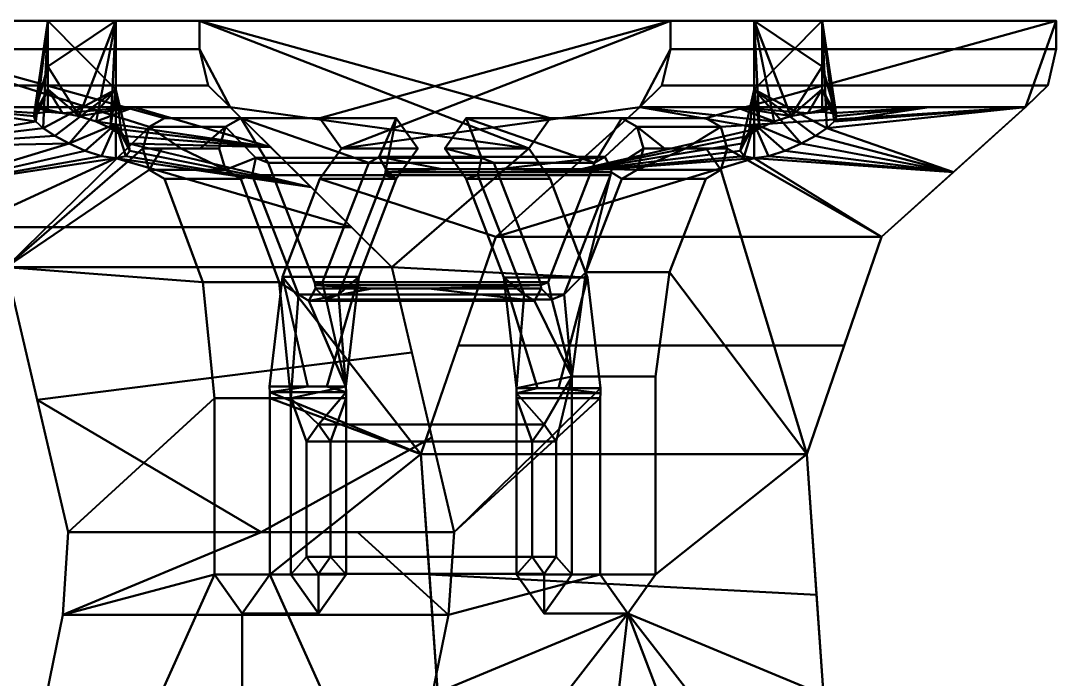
# Model space of a CAD drawing. Header units: millimetres. Extents: x -3275 to 3275, y -1040 to 450.
# Drawn here: x -1546.5 to -1478.2, y -497.3 to -454 of the extents above; entities that cross this region are included whole.
import ezdxf

# ---------------------------------------------------------------- set-up
doc = ezdxf.new("R2010")
doc.units = ezdxf.units.MM
doc.layers.add('I-FURN-PNLS', color=7, linetype='Continuous', lineweight=40)

msp = doc.modelspace()

# ---------------------------------------------------------------- meshes
at = {"layer": 'I-FURN-PNLS', "color": 250, "true_color": 0x191919}
mesh = msp.add_polyface(dxfattribs=at)
corners = [(-1534.671, -453.97, 871.962), (-1560.084, -453.97, 897.375), (-1503.657, -453.97, 953.802), (-1478.243, -453.97, 928.389), (-1498.145, -453.97, 933.901), (-1493.655, -453.97, 933.901), (-1493.655, -453.97, 938.391), (-1498.145, -453.97, 938.391), (-1544.673, -453.97, 887.373), (-1540.182, -453.97, 887.373), (-1540.182, -453.97, 891.863), (-1544.673, -453.97, 891.863)]
mesh.append_faces([[corners[k] for k in face] for face in [(9, 0, 8), (1, 8, 0)]], dxfattribs={"vtx0": -1, "vtx1": -1, "color": 250})
mesh.append_faces([[corners[k] for k in face] for face in [(3, 5, 6), (2, 6, 7), (6, 2, 3), (2, 7, 4, 1)]], dxfattribs={"vtx0": -1, "vtx2": -1, "color": 250})
mesh.append_faces([[corners[k] for k in face] for face in [(0, 9, 10, 4)]], dxfattribs={"vtx0": -1, "vtx2": -1, "vtx3": -1, "color": 250})
mesh.append_faces([[corners[k] for k in face] for face in [(11, 8, 1)]], dxfattribs={"vtx1": -1, "vtx2": -1, "color": 250})
mesh.append_faces([[corners[k] for k in face] for face in [(10, 11, 1, 4)]], dxfattribs={"vtx1": -1, "vtx2": -1, "vtx3": -1, "color": 250})
mesh.append_faces([[corners[k] for k in face] for face in [(4, 5, 3, 0)]], dxfattribs={"vtx1": -1, "vtx3": -1, "color": 250})
mesh = msp.add_polyface(dxfattribs=at)
corners = [(-1560.084, -453.97, 897.375), (-1534.671, -453.97, 871.962), (-1534.671, -455.837, 871.962), (-1560.084, -455.837, 897.375)]
mesh.append_faces([[corners[k] for k in face] for face in [(0, 1, 2, 3)]], dxfattribs={"color": 250})
mesh = msp.add_polyface(dxfattribs=at)
corners = [(-1503.657, -453.97, 953.802), (-1560.084, -453.97, 897.375), (-1560.084, -455.837, 897.375), (-1559.524, -458.227, 897.935), (-1558.066, -459.67, 899.393), (-1547.415, -470.212, 910.043), (-1543.326, -487.663, 914.133), (-1543.687, -493.106, 913.772), (-1544.76, -498.359, 912.699), (-1548.626, -506.629, 908.833), (-1549.983, -516.355, 907.476), (-1546.524, -531.412, 910.935), (-1537.467, -540.717, 919.991), (-1526.273, -540.717, 931.186), (-1517.217, -531.412, 940.242), (-1513.758, -516.355, 943.701), (-1515.114, -506.629, 942.345), (-1518.981, -498.359, 938.478), (-1520.093, -482.522, 937.366), (-1515.171, -468.21, 942.288), (-1505.675, -459.67, 951.784), (-1504.217, -458.227, 953.242), (-1503.657, -455.837, 953.802), (-1538.411, -462.38, 919.048), (-1537.997, -460.966, 919.462), (-1536.997, -460.38, 920.462), (-1526.744, -460.38, 930.715), (-1525.33, -462.38, 932.129), (-1526.744, -464.38, 930.715), (-1529.207, -470.829, 928.252), (-1530.059, -478.06, 927.4), (-1530.056, -478.44, 927.402), (-1530.05, -478.82, 927.409), (-1530.05, -490.445, 927.409), (-1531.87, -493.02, 925.589), (-1533.691, -490.445, 923.768), (-1533.691, -478.82, 923.768), (-1534.463, -471.197, 922.996), (-1536.997, -464.38, 920.462), (-1537.997, -463.795, 919.462), (-1520.231, -516.355, 937.228), (-1523.64, -527.994, 933.819), (-1531.87, -532.815, 925.589), (-1540.1, -527.994, 917.359), (-1543.509, -516.355, 913.95), (-1540.1, -504.716, 917.359), (-1531.87, -499.895, 925.589), (-1523.64, -504.716, 933.819)]
mesh.append_faces([[corners[k] for k in face] for face in [(22, 20, 21)]], dxfattribs={"vtx0": -1, "color": 250})
mesh.append_faces([[corners[k] for k in face] for face in [(10, 44, 9), (23, 5, 39), (24, 5, 23), (39, 5, 37, 38), (33, 18, 32), (32, 18, 31), (27, 0, 26)]], dxfattribs={"vtx0": -1, "vtx1": -1, "color": 250})
mesh.append_faces([[corners[k] for k in face] for face in [(0, 27, 20, 22)]], dxfattribs={"vtx0": -1, "vtx1": -1, "vtx2": -1, "color": 250})
mesh.append_faces([[corners[k] for k in face] for face in [(33, 47, 17, 18)]], dxfattribs={"vtx0": -1, "vtx1": -1, "vtx3": -1, "color": 250})
mesh.append_faces([[corners[k] for k in face] for face in [(44, 10, 11, 43), (45, 8, 9, 44), (43, 11, 12, 42), (35, 45, 46, 34), (1, 25, 26, 0), (13, 41, 42, 12), (41, 13, 14), (40, 15, 16), (19, 28, 29, 18)]], dxfattribs={"vtx0": -1, "vtx2": -1, "color": 250})
mesh.append_faces([[corners[k] for k in face] for face in [(18, 29, 30, 31)]], dxfattribs={"vtx0": -1, "vtx3": -1, "color": 250})
mesh.append_faces([[corners[k] for k in face] for face in [(24, 25, 1)]], dxfattribs={"vtx1": -1, "vtx2": -1, "color": 250})
mesh.append_faces([[corners[k] for k in face] for face in [(7, 8, 45, 35), (4, 5, 24, 1)]], dxfattribs={"vtx1": -1, "vtx2": -1, "vtx3": -1, "color": 250})
mesh.append_faces([[corners[k] for k in face] for face in [(6, 7, 35, 36), (36, 37, 5, 6), (33, 34, 46, 47), (14, 15, 40, 41), (16, 17, 47, 40), (19, 20, 27, 28)]], dxfattribs={"vtx1": -1, "vtx3": -1, "color": 250})
mesh.append_faces([[corners[k] for k in face] for face in [(2, 3, 4, 1)]], dxfattribs={"vtx2": -1, "color": 250})
mesh = msp.add_polyface(dxfattribs=at)
corners = [(-1544.673, -453.97, 887.373), (-1544.673, -453.97, 891.863), (-1540.182, -453.97, 891.863), (-1540.182, -456.232, 891.863), (-1540.182, -458.494, 891.863), (-1540.182, -460.755, 891.863), (-1540.182, -463.017, 891.863), (-1541.134, -462.884, 892.518), (-1542.212, -462.535, 892.786), (-1543.271, -462.064, 892.679), (-1544.22, -461.548, 892.239), (-1544.978, -461.046, 891.509), (-1545.464, -460.606, 890.547), (-1545.598, -460.265, 889.441), (-1545.329, -460.051, 888.33), (-1544.673, -459.979, 887.373), (-1544.673, -458.477, 887.373), (-1544.673, -456.975, 887.373), (-1544.673, -455.472, 887.373)]
mesh.append_faces([[corners[k] for k in face] for face in [(5, 9, 4)]], dxfattribs={"vtx0": -1, "vtx1": -1, "color": 250})
mesh.append_faces([[corners[k] for k in face] for face in [(1, 13, 17), (11, 1, 4)]], dxfattribs={"vtx0": -1, "vtx1": -1, "vtx2": -1, "color": 250})
mesh.append_faces([[corners[k] for k in face] for face in [(5, 7, 8), (5, 8, 9), (4, 9, 10), (13, 16, 17)]], dxfattribs={"vtx0": -1, "vtx2": -1, "color": 250})
mesh.append_faces([[corners[k] for k in face] for face in [(10, 11, 4), (11, 12, 1), (13, 14, 16), (12, 13, 1)]], dxfattribs={"vtx1": -1, "vtx2": -1, "color": 250})
mesh.append_faces([[corners[k] for k in face] for face in [(5, 6, 7), (14, 15, 16), (18, 0, 1, 17)]], dxfattribs={"vtx2": -1, "color": 250})
mesh.append_faces([[corners[k] for k in face] for face in [(1, 2, 3, 4)]], dxfattribs={"vtx3": -1, "color": 250})
mesh = msp.add_polyface(dxfattribs=at)
corners = [(-1540.182, -463.017, 891.863), (-1540.182, -460.755, 891.863), (-1540.182, -458.494, 891.863), (-1540.182, -456.232, 891.863), (-1540.182, -453.97, 891.863), (-1540.182, -453.97, 887.373), (-1544.673, -453.97, 887.373), (-1544.673, -455.472, 887.373), (-1544.673, -456.975, 887.373), (-1544.673, -458.477, 887.373), (-1544.673, -459.979, 887.373), (-1543.715, -460.051, 886.716), (-1542.603, -460.265, 886.448), (-1541.498, -460.606, 886.582), (-1540.535, -461.047, 887.068), (-1539.807, -461.548, 887.826), (-1539.367, -462.064, 888.774), (-1539.26, -462.536, 889.835), (-1539.528, -462.884, 890.912)]
mesh.append_faces([[corners[k] for k in face] for face in [(13, 5, 12), (2, 16, 1)]], dxfattribs={"vtx0": -1, "vtx1": -1, "color": 250})
mesh.append_faces([[corners[k] for k in face] for face in [(8, 12, 5), (2, 5, 14)]], dxfattribs={"vtx0": -1, "vtx1": -1, "vtx2": -1, "color": 250})
mesh.append_faces([[corners[k] for k in face] for face in [(5, 13, 14), (2, 15, 16), (1, 17, 18), (2, 14, 15)]], dxfattribs={"vtx0": -1, "vtx2": -1, "color": 250})
mesh.append_faces([[corners[k] for k in face] for face in [(10, 11, 9), (7, 8, 5, 6)]], dxfattribs={"vtx1": -1, "color": 250})
mesh.append_faces([[corners[k] for k in face] for face in [(11, 12, 9), (8, 9, 12), (16, 17, 1)]], dxfattribs={"vtx1": -1, "vtx2": -1, "color": 250})
mesh.append_faces([[corners[k] for k in face] for face in [(18, 0, 1), (3, 4, 5, 2)]], dxfattribs={"vtx2": -1, "color": 250})
mesh = msp.add_polyface(dxfattribs=at)
corners = [(-1493.568, -498.359, 913.065), (-1489.701, -506.629, 916.931), (-1488.344, -516.355, 918.288), (-1491.804, -531.412, 914.828), (-1500.86, -540.717, 905.772), (-1512.054, -540.717, 894.578), (-1521.11, -531.412, 885.522), (-1524.57, -516.355, 882.063), (-1523.213, -506.629, 883.419), (-1519.346, -498.359, 887.286), (-1518.274, -493.106, 888.358), (-1517.912, -487.663, 888.72), (-1522.002, -470.212, 884.63), (-1532.653, -459.67, 873.98), (-1534.111, -458.227, 872.521), (-1534.671, -455.837, 871.962), (-1534.671, -453.97, 871.962), (-1478.243, -453.97, 928.389), (-1478.243, -455.837, 928.389), (-1478.803, -458.227, 927.829), (-1480.261, -459.67, 926.371), (-1489.757, -468.21, 916.875), (-1494.68, -482.522, 911.953), (-1499.916, -462.38, 906.716), (-1500.33, -460.966, 906.302), (-1501.33, -460.38, 905.302), (-1511.583, -460.38, 895.049), (-1512.998, -462.38, 893.634), (-1511.583, -464.38, 895.049), (-1509.122, -470.887, 897.51), (-1508.271, -478.168, 898.361), (-1508.273, -478.494, 898.359), (-1508.278, -478.82, 898.354), (-1508.278, -490.445, 898.354), (-1506.457, -493.02, 900.175), (-1504.636, -490.445, 901.996), (-1504.639, -477.407, 901.994), (-1503.717, -470.521, 902.915), (-1501.33, -464.38, 905.302), (-1500.33, -463.795, 906.302)]
mesh.append_faces([[corners[k] for k in face] for face in [(20, 17, 18, 19)]], dxfattribs={"vtx0": -1, "color": 250})
mesh.append_faces([[corners[k] for k in face] for face in [(39, 22, 37, 38)]], dxfattribs={"vtx0": -1, "vtx1": -1, "color": 250})
mesh.append_faces([[corners[k] for k in face] for face in [(16, 27, 13, 15)]], dxfattribs={"vtx0": -1, "vtx1": -1, "vtx2": -1, "color": 250})
mesh.append_faces([[corners[k] for k in face] for face in [(33, 10, 11, 32), (27, 12, 13), (16, 26, 27), (12, 29, 30, 11), (0, 34, 35, 22), (21, 23, 24, 20)]], dxfattribs={"vtx0": -1, "vtx2": -1, "color": 250})
mesh.append_faces([[corners[k] for k in face] for face in [(34, 7, 8, 9)]], dxfattribs={"vtx0": -1, "vtx3": -1, "color": 250})
mesh.append_faces([[corners[k] for k in face] for face in [(6, 7, 34, 5), (31, 32, 11, 30), (28, 29, 12, 27), (4, 5, 34, 3), (36, 37, 22, 35), (1, 2, 34, 0), (2, 3, 34)]], dxfattribs={"vtx1": -1, "vtx2": -1, "color": 250})
mesh.append_faces([[corners[k] for k in face] for face in [(24, 25, 17, 20)]], dxfattribs={"vtx1": -1, "vtx2": -1, "vtx3": -1, "color": 250})
mesh.append_faces([[corners[k] for k in face] for face in [(9, 10, 33, 34), (25, 26, 16, 17), (39, 23, 21, 22)]], dxfattribs={"vtx1": -1, "vtx3": -1, "color": 250})
mesh.append_faces([[corners[k] for k in face] for face in [(13, 14, 15)]], dxfattribs={"vtx2": -1, "color": 250})
mesh = msp.add_polyface(dxfattribs=at)
corners = [(-1478.243, -453.97, 928.389), (-1503.657, -453.97, 953.802), (-1503.657, -455.837, 953.802), (-1478.243, -455.837, 928.389)]
mesh.append_faces([[corners[k] for k in face] for face in [(2, 3, 0, 1)]], dxfattribs={"color": 250})
mesh = msp.add_polyface(dxfattribs=at)
corners = [(-1498.145, -453.97, 933.901), (-1498.145, -453.97, 938.391), (-1493.655, -453.97, 938.391), (-1493.655, -455.472, 938.391), (-1493.655, -456.975, 938.391), (-1493.655, -458.477, 938.391), (-1493.655, -459.979, 938.391), (-1494.612, -460.051, 939.048), (-1495.724, -460.265, 939.316), (-1496.829, -460.606, 939.182), (-1497.792, -461.047, 938.695), (-1498.521, -461.548, 937.938), (-1498.961, -462.064, 936.989), (-1499.067, -462.536, 935.929), (-1498.799, -462.884, 934.852), (-1498.145, -463.017, 933.901), (-1498.145, -460.755, 933.901), (-1498.145, -458.494, 933.901), (-1498.145, -456.232, 933.901)]
mesh.append_faces([[corners[k] for k in face] for face in [(9, 1, 8)]], dxfattribs={"vtx0": -1, "vtx1": -1, "color": 250})
mesh.append_faces([[corners[k] for k in face] for face in [(4, 8, 1), (10, 17, 1)]], dxfattribs={"vtx0": -1, "vtx1": -1, "vtx2": -1, "color": 250})
mesh.append_faces([[corners[k] for k in face] for face in [(1, 9, 10), (17, 11, 12), (16, 13, 14), (12, 16, 17), (17, 10, 11)]], dxfattribs={"vtx0": -1, "vtx2": -1, "color": 250})
mesh.append_faces([[corners[k] for k in face] for face in [(7, 8, 5), (4, 5, 8), (12, 13, 16)]], dxfattribs={"vtx1": -1, "vtx2": -1, "color": 250})
mesh.append_faces([[corners[k] for k in face] for face in [(5, 6, 7), (14, 15, 16), (18, 0, 1, 17)]], dxfattribs={"vtx2": -1, "color": 250})
mesh.append_faces([[corners[k] for k in face] for face in [(1, 2, 3, 4)]], dxfattribs={"vtx3": -1, "color": 250})
mesh = msp.add_polyface(dxfattribs=at)
corners = [(-1493.655, -459.979, 938.391), (-1493.655, -458.477, 938.391), (-1493.655, -456.975, 938.391), (-1493.655, -455.472, 938.391), (-1493.655, -453.97, 938.391), (-1493.655, -453.97, 933.901), (-1498.145, -453.97, 933.901), (-1498.145, -456.232, 933.901), (-1498.145, -458.494, 933.901), (-1498.145, -460.755, 933.901), (-1498.145, -463.017, 933.901), (-1497.193, -462.884, 933.246), (-1496.116, -462.536, 932.978), (-1495.056, -462.064, 933.085), (-1494.108, -461.548, 933.525), (-1493.35, -461.046, 934.254), (-1492.864, -460.606, 935.217), (-1492.73, -460.265, 936.323), (-1492.998, -460.051, 937.434)]
mesh.append_faces([[corners[k] for k in face] for face in [(9, 13, 8), (2, 17, 1)]], dxfattribs={"vtx0": -1, "vtx1": -1, "color": 250})
mesh.append_faces([[corners[k] for k in face] for face in [(17, 2, 5), (15, 5, 8)]], dxfattribs={"vtx0": -1, "vtx1": -1, "vtx2": -1, "color": 250})
mesh.append_faces([[corners[k] for k in face] for face in [(9, 11, 12), (9, 12, 13)]], dxfattribs={"vtx0": -1, "vtx2": -1, "color": 250})
mesh.append_faces([[corners[k] for k in face] for face in [(14, 15, 8), (13, 14, 8), (15, 16, 5), (17, 18, 1), (16, 17, 5)]], dxfattribs={"vtx1": -1, "vtx2": -1, "color": 250})
mesh.append_faces([[corners[k] for k in face] for face in [(9, 10, 11), (18, 0, 1), (3, 4, 5, 2)]], dxfattribs={"vtx2": -1, "color": 250})
mesh.append_faces([[corners[k] for k in face] for face in [(5, 6, 7, 8)]], dxfattribs={"vtx3": -1, "color": 250})
mesh = msp.add_polyface(dxfattribs=at)
corners = [(-1560.084, -455.837, 897.375), (-1534.671, -455.837, 871.962), (-1534.111, -458.227, 872.521), (-1532.653, -459.67, 873.98), (-1558.066, -459.67, 899.393), (-1559.524, -458.227, 897.935)]
mesh.append_faces([[corners[k] for k in face] for face in [(0, 1, 2, 5)]], dxfattribs={"vtx2": -1, "color": 250})
mesh.append_faces([[corners[k] for k in face] for face in [(2, 3, 4, 5)]], dxfattribs={"vtx3": -1, "color": 250})
mesh = msp.add_polyface(dxfattribs=at)
corners = [(-1505.675, -459.67, 951.784), (-1480.261, -459.67, 926.371), (-1478.803, -458.227, 927.829), (-1478.243, -455.837, 928.389), (-1503.657, -455.837, 953.802), (-1504.217, -458.227, 953.242)]
mesh.append_faces([[corners[k] for k in face] for face in [(5, 0, 1, 2), (2, 3, 4, 5)]], dxfattribs={"vtx3": -1, "color": 250})
mesh = msp.add_polyface(dxfattribs=at)
corners = [(-1558.066, -459.67, 899.393), (-1532.653, -459.67, 873.98), (-1522.002, -470.212, 884.63), (-1517.912, -487.663, 888.72), (-1524.265, -487.663, 895.073), (-1530.619, -487.663, 901.427), (-1536.972, -487.663, 907.78), (-1543.326, -487.663, 914.133), (-1547.415, -470.212, 910.043), (-1540.182, -463.017, 891.863), (-1539.528, -462.884, 890.912), (-1539.26, -462.536, 889.835), (-1539.367, -462.064, 888.774), (-1539.807, -461.548, 887.826), (-1540.535, -461.047, 887.068), (-1541.498, -460.606, 886.582), (-1542.603, -460.265, 886.448), (-1543.715, -460.051, 886.716), (-1544.673, -459.979, 887.373), (-1545.329, -460.051, 888.33), (-1545.598, -460.265, 889.441), (-1545.464, -460.606, 890.547), (-1544.978, -461.046, 891.509), (-1544.22, -461.548, 892.239), (-1543.271, -462.064, 892.679), (-1542.212, -462.535, 892.786), (-1541.134, -462.884, 892.518), (-1545.359, -459.67, 886.686), (-1527.327, -464.941, 879.305), (-1552.741, -464.941, 904.718), (-1539.006, -459.67, 880.333), (-1551.713, -459.67, 893.04), (-1529.99, -462.305, 876.642), (-1555.403, -462.305, 902.056), (-1519.376, -481.416, 887.256), (-1545.37, -478.937, 912.088), (-1550.078, -467.576, 907.381), (-1524.665, -467.576, 881.967), (-1520.689, -475.814, 885.943)]
mesh.append_faces([[corners[k] for k in face] for face in [(31, 33, 0)]], dxfattribs={"vtx0": -1, "color": 250})
mesh.append_faces([[corners[k] for k in face] for face in [(9, 29, 26), (11, 28, 10), (13, 32, 12), (10, 28, 9), (23, 33, 22), (21, 31, 20), (27, 19, 31), (14, 32, 13), (25, 29, 24), (12, 28, 11), (24, 33, 23), (15, 32, 14), (18, 27, 17), (26, 29, 25), (20, 31, 19), (19, 27, 18), (28, 12, 32)]], dxfattribs={"vtx0": -1, "vtx1": -1, "color": 250})
mesh.append_faces([[corners[k] for k in face] for face in [(36, 9, 37), (31, 21, 33), (30, 32, 15)]], dxfattribs={"vtx0": -1, "vtx1": -1, "vtx2": -1, "color": 250})
mesh.append_faces([[corners[k] for k in face] for face in [(36, 37, 2, 8), (9, 36, 29), (8, 2, 38, 35), (17, 27, 30), (30, 15, 16), (9, 28, 37)]], dxfattribs={"vtx0": -1, "vtx2": -1, "color": 250})
mesh.append_faces([[corners[k] for k in face] for face in [(35, 38, 34, 5)]], dxfattribs={"vtx0": -1, "vtx2": -1, "vtx3": -1, "color": 250})
mesh.append_faces([[corners[k] for k in face] for face in [(29, 33, 24), (21, 22, 33), (16, 17, 30)]], dxfattribs={"vtx1": -1, "vtx2": -1, "color": 250})
mesh.append_faces([[corners[k] for k in face] for face in [(6, 7, 35, 5), (30, 1, 32)]], dxfattribs={"vtx2": -1, "color": 250})
mesh.append_faces([[corners[k] for k in face] for face in [(34, 3, 4, 5)]], dxfattribs={"vtx3": -1, "color": 250})
mesh = msp.add_polyface(dxfattribs=at)
corners = [(-1518.981, -498.359, 938.478), (-1493.568, -498.359, 913.065), (-1494.68, -482.522, 911.953), (-1489.757, -468.21, 916.875), (-1480.261, -459.67, 926.371), (-1505.675, -459.67, 951.784), (-1515.171, -468.21, 942.288), (-1520.093, -482.522, 937.366), (-1493.655, -459.979, 938.391), (-1492.998, -460.051, 937.434), (-1492.73, -460.265, 936.323), (-1492.864, -460.606, 935.217), (-1493.35, -461.046, 934.254), (-1494.108, -461.548, 933.525), (-1495.056, -462.064, 933.085), (-1496.116, -462.536, 932.978), (-1497.193, -462.884, 933.246), (-1498.145, -463.017, 933.901), (-1498.799, -462.884, 934.852), (-1499.067, -462.536, 935.929), (-1498.961, -462.064, 936.989), (-1498.521, -461.548, 937.938), (-1497.792, -461.047, 938.695), (-1496.829, -460.606, 939.182), (-1495.724, -460.265, 939.316), (-1494.612, -460.051, 939.048), (-1485.009, -463.94, 921.623), (-1492.968, -459.67, 939.077), (-1510.423, -463.94, 947.036), (-1486.615, -459.67, 932.724), (-1499.321, -459.67, 945.431), (-1517.632, -475.366, 939.827), (-1492.218, -475.366, 914.414), (-1494.029, -491.781, 912.603), (-1519.537, -490.441, 937.922)]
mesh.append_faces([[corners[k] for k in face] for face in [(27, 9, 29), (13, 26, 12), (10, 29, 9), (20, 28, 19), (19, 28, 18), (9, 27, 8), (21, 28, 20), (17, 26, 16), (16, 26, 15), (15, 26, 14), (4, 12, 26)]], dxfattribs={"vtx0": -1, "vtx1": -1, "color": 250})
mesh.append_faces([[corners[k] for k in face] for face in [(17, 6, 3)]], dxfattribs={"vtx0": -1, "vtx1": -1, "vtx2": -1, "color": 250})
mesh.append_faces([[corners[k] for k in face] for face in [(30, 23, 24), (22, 5, 28), (23, 30, 5), (11, 4, 29), (34, 33, 2, 7), (28, 17, 18), (17, 28, 6), (25, 27, 30), (7, 2, 32, 31)]], dxfattribs={"vtx0": -1, "vtx2": -1, "color": 250})
mesh.append_faces([[corners[k] for k in face] for face in [(24, 25, 30), (25, 8, 27), (22, 23, 5), (21, 22, 28), (10, 11, 29), (11, 12, 4), (13, 14, 26), (3, 26, 17)]], dxfattribs={"vtx1": -1, "vtx2": -1, "color": 250})
mesh.append_faces([[corners[k] for k in face] for face in [(6, 31, 32, 3)]], dxfattribs={"vtx1": -1, "vtx3": -1, "color": 250})
mesh.append_faces([[corners[k] for k in face] for face in [(0, 1, 33, 34)]], dxfattribs={"vtx2": -1, "color": 250})
mesh = msp.add_polyface(dxfattribs=at)
corners = [(-1531.969, -460.38, 915.435), (-1536.997, -460.38, 920.462), (-1537.997, -460.966, 919.462), (-1538.411, -462.38, 919.048), (-1537.154, -462.38, 917.791), (-1535.897, -462.38, 916.534), (-1534.64, -462.38, 915.277), (-1533.384, -462.38, 914.02), (-1532.969, -460.966, 914.435)]
mesh.append_faces([[corners[k] for k in face] for face in [(8, 6, 7)]], dxfattribs={"vtx0": -1, "color": 250})
mesh.append_faces([[corners[k] for k in face] for face in [(1, 2, 8, 0)]], dxfattribs={"vtx1": -1, "color": 250})
mesh.append_faces([[corners[k] for k in face] for face in [(5, 6, 8, 2)]], dxfattribs={"vtx1": -1, "vtx2": -1, "vtx3": -1, "color": 250})
mesh.append_faces([[corners[k] for k in face] for face in [(2, 3, 4, 5)]], dxfattribs={"vtx3": -1, "color": 250})
mesh = msp.add_polyface(dxfattribs=at)
corners = [(-1536.997, -460.38, 920.462), (-1531.969, -460.38, 915.435), (-1521.716, -460.38, 925.688), (-1526.744, -460.38, 930.715)]
mesh.append_faces([[corners[k] for k in face] for face in [(0, 1, 2, 3)]], dxfattribs={"color": 250})
mesh = msp.add_polyface(dxfattribs=at)
corners = [(-1528.664, -478.82, 918.74), (-1528.664, -490.445, 918.74), (-1526.843, -493.02, 920.561), (-1525.022, -490.445, 922.382), (-1525.022, -478.82, 922.382), (-1525.029, -478.44, 922.375), (-1525.031, -478.06, 922.373), (-1524.18, -470.829, 923.224), (-1521.716, -464.38, 925.688), (-1520.302, -462.38, 927.102), (-1521.716, -460.38, 925.688), (-1531.969, -460.38, 915.435), (-1532.969, -460.966, 914.435), (-1533.384, -462.38, 914.02), (-1532.969, -463.795, 914.435), (-1531.969, -464.38, 915.435), (-1529.435, -471.197, 917.969), (-1527.107, -471.192, 920.297), (-1527.052, -471.388, 920.352), (-1527.033, -471.598, 920.371), (-1527.481, -472.415, 919.923), (-1528.152, -472.005, 919.252), (-1531.207, -464.148, 916.197), (-1530.972, -463.003, 916.432), (-1530.162, -463.335, 917.242), (-1525.534, -472.005, 921.87), (-1526.344, -472.337, 921.06), (-1526.579, -471.192, 920.825), (-1523.523, -463.335, 923.881), (-1522.852, -462.925, 924.551), (-1522.405, -463.742, 924.999), (-1522.423, -463.951, 924.981), (-1522.478, -464.148, 924.926), (-1527.629, -481.681, 919.775), (-1526.843, -480.569, 920.561), (-1526.056, -481.681, 921.348), (-1526.056, -489.276, 921.348), (-1526.843, -490.388, 920.561), (-1527.629, -489.276, 919.775)]
mesh.append_faces([[corners[k] for k in face] for face in [(0, 21, 16), (34, 0, 33), (18, 27, 17), (26, 6, 25), (31, 8, 30), (30, 10, 29)]], dxfattribs={"vtx0": -1, "vtx1": -1, "color": 250})
mesh.append_faces([[corners[k] for k in face] for face in [(6, 0, 34, 5), (11, 24, 28)]], dxfattribs={"vtx0": -1, "vtx1": -1, "vtx2": -1, "color": 250})
mesh.append_faces([[corners[k] for k in face] for face in [(33, 0, 1, 38), (27, 18, 19, 26), (23, 14, 15, 22), (16, 21, 22, 15), (3, 36, 37, 2), (25, 6, 7), (8, 31, 32)]], dxfattribs={"vtx0": -1, "vtx2": -1, "color": 250})
mesh.append_faces([[corners[k] for k in face] for face in [(26, 19, 20, 6)]], dxfattribs={"vtx0": -1, "vtx2": -1, "vtx3": -1, "color": 250})
mesh.append_faces([[corners[k] for k in face] for face in [(13, 14, 23, 12), (9, 10, 30, 8)]], dxfattribs={"vtx1": -1, "vtx2": -1, "color": 250})
mesh.append_faces([[corners[k] for k in face] for face in [(20, 21, 0, 6)]], dxfattribs={"vtx1": -1, "vtx2": -1, "vtx3": -1, "color": 250})
mesh.append_faces([[corners[k] for k in face] for face in [(37, 38, 1, 2), (11, 12, 23, 24), (24, 17, 27, 28), (34, 35, 4, 5), (35, 36, 3, 4), (32, 25, 7, 8), (28, 29, 10, 11)]], dxfattribs={"vtx1": -1, "vtx3": -1, "color": 250})
mesh = msp.add_polyface(dxfattribs=at)
corners = [(-1526.744, -460.38, 930.715), (-1521.716, -460.38, 925.688), (-1520.302, -462.38, 927.102), (-1521.716, -464.38, 925.688), (-1526.744, -464.38, 930.715), (-1525.33, -462.38, 932.129)]
mesh.append_faces([[corners[k] for k in face] for face in [(4, 5, 2, 3)]], dxfattribs={"vtx1": -1, "color": 250})
mesh.append_faces([[corners[k] for k in face] for face in [(0, 1, 2, 5)]], dxfattribs={"vtx2": -1, "color": 250})
mesh = msp.add_polyface(dxfattribs=at)
corners = [(-1511.583, -460.38, 895.049), (-1517.106, -460.38, 900.571), (-1518.52, -462.38, 899.157), (-1517.106, -464.38, 900.571), (-1511.583, -464.38, 895.049), (-1512.998, -462.38, 893.634)]
mesh.append_faces([[corners[k] for k in face] for face in [(4, 5, 2, 3)]], dxfattribs={"vtx1": -1, "color": 250})
mesh.append_faces([[corners[k] for k in face] for face in [(0, 1, 2, 5)]], dxfattribs={"vtx2": -1, "color": 250})
mesh = msp.add_polyface(dxfattribs=at)
corners = [(-1510.161, -477.407, 907.516), (-1510.159, -490.445, 907.518), (-1511.979, -493.02, 905.698), (-1513.8, -490.445, 903.877), (-1513.8, -478.82, 903.877), (-1513.795, -478.494, 903.882), (-1513.794, -478.168, 903.884), (-1514.644, -470.887, 903.033), (-1517.106, -464.38, 900.571), (-1518.52, -462.38, 899.157), (-1517.106, -460.38, 900.571), (-1506.853, -460.38, 910.824), (-1505.853, -460.966, 911.824), (-1505.439, -462.38, 912.238), (-1505.853, -463.795, 911.824), (-1506.853, -464.38, 910.824), (-1509.24, -470.521, 908.437), (-1507.541, -463.742, 910.136), (-1507.989, -462.925, 909.688), (-1508.66, -463.335, 909.017), (-1511.715, -471.192, 905.962), (-1511.48, -472.337, 906.197), (-1510.67, -472.005, 907.007), (-1507.615, -464.148, 910.062), (-1507.56, -463.951, 910.117), (-1516.344, -464.148, 901.333), (-1513.288, -472.005, 904.389), (-1512.618, -472.415, 905.06), (-1512.17, -471.598, 905.507), (-1512.188, -471.388, 905.489), (-1512.243, -471.192, 905.434), (-1515.299, -463.335, 902.378), (-1516.109, -463.003, 901.568), (-1511.193, -489.276, 906.484), (-1511.193, -481.681, 906.484), (-1511.979, -480.569, 905.698), (-1512.766, -481.681, 904.911), (-1512.766, -489.276, 904.911), (-1511.979, -490.388, 905.698)]
mesh.append_faces([[corners[k] for k in face] for face in [(7, 26, 6), (10, 32, 9), (30, 20, 29), (35, 0, 34), (14, 17, 13)]], dxfattribs={"vtx0": -1, "vtx1": -1, "color": 250})
mesh.append_faces([[corners[k] for k in face] for face in [(3, 37, 38, 2), (20, 30, 31, 19), (34, 0, 1, 33), (0, 21, 22), (16, 22, 23), (15, 24, 17, 14)]], dxfattribs={"vtx0": -1, "vtx2": -1, "color": 250})
mesh.append_faces([[corners[k] for k in face] for face in [(35, 5, 6, 0), (6, 26, 27, 0)]], dxfattribs={"vtx0": -1, "vtx2": -1, "vtx3": -1, "color": 250})
mesh.append_faces([[corners[k] for k in face] for face in [(16, 0, 22), (10, 11, 19)]], dxfattribs={"vtx1": -1, "vtx2": -1, "color": 250})
mesh.append_faces([[corners[k] for k in face] for face in [(27, 28, 21, 0), (31, 32, 10, 19)]], dxfattribs={"vtx1": -1, "vtx2": -1, "vtx3": -1, "color": 250})
mesh.append_faces([[corners[k] for k in face] for face in [(4, 5, 35, 36), (3, 4, 36, 37), (32, 25, 8, 9), (7, 8, 25, 26), (28, 29, 20, 21), (1, 2, 38, 33), (23, 24, 15, 16), (17, 18, 12, 13), (18, 19, 11, 12)]], dxfattribs={"vtx1": -1, "vtx3": -1, "color": 250})
mesh = msp.add_polyface(dxfattribs=at)
corners = [(-1501.33, -460.38, 905.302), (-1506.853, -460.38, 910.824), (-1517.106, -460.38, 900.571), (-1511.583, -460.38, 895.049)]
mesh.append_faces([[corners[k] for k in face] for face in [(0, 1, 2, 3)]], dxfattribs={"color": 250})
mesh = msp.add_polyface(dxfattribs=at)
corners = [(-1506.853, -460.38, 910.824), (-1501.33, -460.38, 905.302), (-1500.33, -460.966, 906.302), (-1499.916, -462.38, 906.716), (-1501.297, -462.38, 908.097), (-1502.677, -462.38, 909.477), (-1504.058, -462.38, 910.858), (-1505.439, -462.38, 912.238), (-1505.853, -460.966, 911.824)]
mesh.append_faces([[corners[k] for k in face] for face in [(8, 6, 7)]], dxfattribs={"vtx0": -1, "color": 250})
mesh.append_faces([[corners[k] for k in face] for face in [(1, 2, 8, 0)]], dxfattribs={"vtx1": -1, "color": 250})
mesh.append_faces([[corners[k] for k in face] for face in [(5, 6, 8, 2)]], dxfattribs={"vtx1": -1, "vtx2": -1, "vtx3": -1, "color": 250})
mesh.append_faces([[corners[k] for k in face] for face in [(2, 3, 4, 5)]], dxfattribs={"vtx3": -1, "color": 250})
mesh = msp.add_polyface(dxfattribs=at)
corners = [(-1538.411, -462.38, 919.048), (-1537.997, -463.795, 919.462), (-1536.997, -464.38, 920.462), (-1531.969, -464.38, 915.435), (-1532.969, -463.795, 914.435), (-1533.384, -462.38, 914.02), (-1534.64, -462.38, 915.277), (-1535.897, -462.38, 916.534), (-1537.154, -462.38, 917.791)]
mesh.append_faces([[corners[k] for k in face] for face in [(1, 4, 7, 8)]], dxfattribs={"vtx0": -1, "vtx1": -1, "vtx3": -1, "color": 250})
mesh.append_faces([[corners[k] for k in face] for face in [(2, 3, 4, 1), (8, 0, 1)]], dxfattribs={"vtx2": -1, "color": 250})
mesh.append_faces([[corners[k] for k in face] for face in [(4, 5, 6, 7)]], dxfattribs={"vtx3": -1, "color": 250})
mesh = msp.add_polyface(dxfattribs=at)
corners = [(-1499.916, -462.38, 906.716), (-1500.33, -463.795, 906.302), (-1501.33, -464.38, 905.302), (-1506.853, -464.38, 910.824), (-1505.853, -463.795, 911.824), (-1505.439, -462.38, 912.238), (-1504.058, -462.38, 910.858), (-1502.677, -462.38, 909.477), (-1501.297, -462.38, 908.097)]
mesh.append_faces([[corners[k] for k in face] for face in [(1, 4, 7, 8)]], dxfattribs={"vtx0": -1, "vtx1": -1, "vtx3": -1, "color": 250})
mesh.append_faces([[corners[k] for k in face] for face in [(2, 3, 4, 1), (8, 0, 1)]], dxfattribs={"vtx2": -1, "color": 250})
mesh.append_faces([[corners[k] for k in face] for face in [(4, 5, 6, 7)]], dxfattribs={"vtx3": -1, "color": 250})
mesh = msp.add_polyface(dxfattribs=at)
corners = [(-1530.162, -463.335, 917.242), (-1530.972, -463.003, 916.432), (-1531.207, -464.148, 916.197), (-1516.344, -464.148, 901.333), (-1516.109, -463.003, 901.568), (-1515.299, -463.335, 902.378)]
mesh.append_faces([[corners[k] for k in face] for face in [(2, 3, 4, 1)]], dxfattribs={"vtx2": -1, "color": 250})
mesh.append_faces([[corners[k] for k in face] for face in [(4, 5, 0, 1)]], dxfattribs={"vtx3": -1, "color": 250})
mesh = msp.add_polyface(dxfattribs=at)
corners = [(-1523.523, -463.335, 923.881), (-1508.66, -463.335, 909.017), (-1507.989, -462.925, 909.688), (-1507.541, -463.742, 910.136), (-1511.257, -463.742, 913.852), (-1514.973, -463.742, 917.568), (-1518.689, -463.742, 921.284), (-1522.405, -463.742, 924.999), (-1522.852, -462.925, 924.551)]
mesh.append_faces([[corners[k] for k in face] for face in [(8, 6, 7)]], dxfattribs={"vtx0": -1, "color": 250})
mesh.append_faces([[corners[k] for k in face] for face in [(4, 5, 2, 3)]], dxfattribs={"vtx1": -1, "color": 250})
mesh.append_faces([[corners[k] for k in face] for face in [(5, 6, 8, 2)]], dxfattribs={"vtx1": -1, "vtx2": -1, "vtx3": -1, "color": 250})
mesh.append_faces([[corners[k] for k in face] for face in [(8, 0, 1, 2)]], dxfattribs={"vtx3": -1, "color": 250})
mesh = msp.add_polyface(dxfattribs=at)
corners = [(-1527.107, -471.192, 920.297), (-1530.162, -463.335, 917.242), (-1515.299, -463.335, 902.378), (-1512.243, -471.192, 905.434)]
mesh.append_faces([[corners[k] for k in face] for face in [(1, 2, 3, 0)]], dxfattribs={"color": 250})
mesh = msp.add_polyface(dxfattribs=at)
corners = [(-1523.523, -463.335, 923.881), (-1526.579, -471.192, 920.825), (-1511.715, -471.192, 905.962), (-1508.66, -463.335, 909.017)]
mesh.append_faces([[corners[k] for k in face] for face in [(1, 2, 3, 0)]], dxfattribs={"color": 250})
mesh = msp.add_polyface(dxfattribs=at)
corners = [(-1507.541, -463.742, 910.136), (-1507.56, -463.951, 910.117), (-1507.615, -464.148, 910.062), (-1522.478, -464.148, 924.926), (-1522.423, -463.951, 924.981), (-1522.405, -463.742, 924.999), (-1518.689, -463.742, 921.284), (-1514.973, -463.742, 917.568), (-1511.257, -463.742, 913.852)]
mesh.append_faces([[corners[k] for k in face] for face in [(7, 1, 4, 6)]], dxfattribs={"vtx0": -1, "vtx1": -1, "vtx2": -1, "color": 250})
mesh.append_faces([[corners[k] for k in face] for face in [(3, 4, 1, 2), (5, 6, 4)]], dxfattribs={"vtx1": -1, "color": 250})
mesh.append_faces([[corners[k] for k in face] for face in [(8, 0, 1, 7)]], dxfattribs={"vtx2": -1, "color": 250})
mesh = msp.add_polyface(dxfattribs=at)
corners = [(-1533.691, -478.82, 923.768), (-1528.664, -478.82, 918.74), (-1529.435, -471.197, 917.969), (-1531.969, -464.38, 915.435), (-1536.997, -464.38, 920.462), (-1534.463, -471.197, 922.996)]
mesh.append_faces([[corners[k] for k in face] for face in [(2, 5, 0, 1)]], dxfattribs={"vtx0": -1, "color": 250})
mesh.append_faces([[corners[k] for k in face] for face in [(2, 3, 4, 5)]], dxfattribs={"vtx3": -1, "color": 250})
mesh = msp.add_polyface(dxfattribs=at)
corners = [(-1531.207, -464.148, 916.197), (-1528.152, -472.005, 919.252), (-1513.288, -472.005, 904.389), (-1516.344, -464.148, 901.333)]
mesh.append_faces([[corners[k] for k in face] for face in [(0, 1, 2, 3)]], dxfattribs={"color": 250})
mesh = msp.add_polyface(dxfattribs=at)
corners = [(-1530.059, -478.06, 927.4), (-1529.207, -470.829, 928.252), (-1526.744, -464.38, 930.715), (-1521.716, -464.38, 925.688), (-1524.18, -470.829, 923.224), (-1525.031, -478.06, 922.373), (-1526.288, -478.06, 923.63), (-1527.545, -478.06, 924.886), (-1528.802, -478.06, 926.143)]
mesh.append_faces([[corners[k] for k in face] for face in [(4, 1, 2, 3)]], dxfattribs={"vtx0": -1, "color": 250})
mesh.append_faces([[corners[k] for k in face] for face in [(4, 6, 7, 1)]], dxfattribs={"vtx0": -1, "vtx2": -1, "vtx3": -1, "color": 250})
mesh.append_faces([[corners[k] for k in face] for face in [(5, 6, 4)]], dxfattribs={"vtx1": -1, "color": 250})
mesh.append_faces([[corners[k] for k in face] for face in [(8, 0, 1, 7)]], dxfattribs={"vtx2": -1, "color": 250})
mesh = msp.add_polyface(dxfattribs=at)
corners = [(-1525.534, -472.005, 921.87), (-1522.478, -464.148, 924.926), (-1507.615, -464.148, 910.062), (-1510.67, -472.005, 907.007)]
mesh.append_faces([[corners[k] for k in face] for face in [(0, 1, 2, 3)]], dxfattribs={"color": 250})
mesh = msp.add_polyface(dxfattribs=at)
corners = [(-1508.271, -478.168, 898.361), (-1509.122, -470.887, 897.51), (-1511.583, -464.38, 895.049), (-1517.106, -464.38, 900.571), (-1514.644, -470.887, 903.033), (-1513.794, -478.168, 903.884), (-1512.413, -478.168, 902.503), (-1511.032, -478.168, 901.122), (-1509.652, -478.168, 899.742)]
mesh.append_faces([[corners[k] for k in face] for face in [(7, 1, 4, 6)]], dxfattribs={"vtx0": -1, "vtx1": -1, "vtx2": -1, "color": 250})
mesh.append_faces([[corners[k] for k in face] for face in [(5, 6, 4)]], dxfattribs={"vtx1": -1, "color": 250})
mesh.append_faces([[corners[k] for k in face] for face in [(8, 0, 1, 7), (2, 3, 4, 1)]], dxfattribs={"vtx2": -1, "color": 250})
mesh = msp.add_polyface(dxfattribs=at)
corners = [(-1504.639, -477.407, 901.994), (-1510.161, -477.407, 907.516), (-1509.24, -470.521, 908.437), (-1506.853, -464.38, 910.824), (-1501.33, -464.38, 905.302), (-1503.717, -470.521, 902.915)]
mesh.append_faces([[corners[k] for k in face] for face in [(3, 4, 5, 2), (0, 1, 2, 5)]], dxfattribs={"vtx2": -1, "color": 250})
mesh = msp.add_polyface(dxfattribs=at)
corners = [(-1527.107, -471.192, 920.297), (-1512.243, -471.192, 905.434), (-1512.188, -471.388, 905.489), (-1512.17, -471.598, 905.507), (-1515.886, -471.598, 909.223), (-1519.601, -471.598, 912.939), (-1523.317, -471.598, 916.655), (-1527.033, -471.598, 920.371), (-1527.052, -471.388, 920.352)]
mesh.append_faces([[corners[k] for k in face] for face in [(8, 6, 7)]], dxfattribs={"vtx0": -1, "color": 250})
mesh.append_faces([[corners[k] for k in face] for face in [(4, 5, 2, 3)]], dxfattribs={"vtx1": -1, "color": 250})
mesh.append_faces([[corners[k] for k in face] for face in [(5, 6, 8, 2)]], dxfattribs={"vtx1": -1, "vtx2": -1, "vtx3": -1, "color": 250})
mesh.append_faces([[corners[k] for k in face] for face in [(0, 1, 2, 8)]], dxfattribs={"vtx2": -1, "color": 250})
mesh = msp.add_polyface(dxfattribs=at)
corners = [(-1526.579, -471.192, 920.825), (-1526.344, -472.337, 921.06), (-1525.534, -472.005, 921.87), (-1510.67, -472.005, 907.007), (-1511.48, -472.337, 906.197), (-1511.715, -471.192, 905.962)]
mesh.append_faces([[corners[k] for k in face] for face in [(2, 3, 4, 1)]], dxfattribs={"vtx2": -1, "color": 250})
mesh.append_faces([[corners[k] for k in face] for face in [(4, 5, 0, 1)]], dxfattribs={"vtx3": -1, "color": 250})
mesh = msp.add_polyface(dxfattribs=at)
corners = [(-1512.17, -471.598, 905.507), (-1512.618, -472.415, 905.06), (-1513.288, -472.005, 904.389), (-1528.152, -472.005, 919.252), (-1527.481, -472.415, 919.923), (-1527.033, -471.598, 920.371), (-1523.317, -471.598, 916.655), (-1519.601, -471.598, 912.939), (-1515.886, -471.598, 909.223)]
mesh.append_faces([[corners[k] for k in face] for face in [(6, 4, 5)]], dxfattribs={"vtx0": -1, "color": 250})
mesh.append_faces([[corners[k] for k in face] for face in [(7, 1, 4, 6)]], dxfattribs={"vtx0": -1, "vtx1": -1, "vtx2": -1, "color": 250})
mesh.append_faces([[corners[k] for k in face] for face in [(2, 3, 4, 1), (8, 0, 1, 7)]], dxfattribs={"vtx2": -1, "color": 250})
mesh = msp.add_polyface(dxfattribs=at)
corners = [(-1504.636, -490.445, 901.996), (-1510.159, -490.445, 907.518), (-1510.161, -477.407, 907.516), (-1504.639, -477.407, 901.994)]
mesh.append_faces([[corners[k] for k in face] for face in [(2, 3, 0, 1)]], dxfattribs={"color": 250})
mesh = msp.add_polyface(dxfattribs=at)
corners = [(-1525.022, -478.82, 922.382), (-1530.05, -478.82, 927.409), (-1530.056, -478.44, 927.402), (-1530.059, -478.06, 927.4), (-1528.802, -478.06, 926.143), (-1527.545, -478.06, 924.886), (-1526.288, -478.06, 923.63), (-1525.031, -478.06, 922.373), (-1525.029, -478.44, 922.375)]
mesh.append_faces([[corners[k] for k in face] for face in [(2, 8, 0, 1), (8, 6, 7)]], dxfattribs={"vtx0": -1, "color": 250})
mesh.append_faces([[corners[k] for k in face] for face in [(8, 2, 5, 6)]], dxfattribs={"vtx0": -1, "vtx1": -1, "vtx3": -1, "color": 250})
mesh.append_faces([[corners[k] for k in face] for face in [(2, 3, 4, 5)]], dxfattribs={"vtx3": -1, "color": 250})
mesh = msp.add_polyface(dxfattribs=at)
corners = [(-1513.8, -478.82, 903.877), (-1508.278, -478.82, 898.354), (-1508.273, -478.494, 898.359), (-1508.271, -478.168, 898.361), (-1509.652, -478.168, 899.742), (-1511.032, -478.168, 901.122), (-1512.413, -478.168, 902.503), (-1513.794, -478.168, 903.884), (-1513.795, -478.494, 903.882)]
mesh.append_faces([[corners[k] for k in face] for face in [(2, 8, 0, 1), (8, 6, 7)]], dxfattribs={"vtx0": -1, "color": 250})
mesh.append_faces([[corners[k] for k in face] for face in [(8, 2, 5, 6)]], dxfattribs={"vtx0": -1, "vtx1": -1, "vtx3": -1, "color": 250})
mesh.append_faces([[corners[k] for k in face] for face in [(2, 3, 4, 5)]], dxfattribs={"vtx3": -1, "color": 250})
mesh = msp.add_polyface(dxfattribs=at)
corners = [(-1533.691, -490.445, 923.768), (-1528.664, -490.445, 918.74), (-1528.664, -478.82, 918.74), (-1533.691, -478.82, 923.768)]
mesh.append_faces([[corners[k] for k in face] for face in [(0, 1, 2, 3)]], dxfattribs={"color": 250})
mesh = msp.add_polyface(dxfattribs=at)
corners = [(-1530.05, -478.82, 927.409), (-1525.022, -478.82, 922.382), (-1525.022, -490.445, 922.382), (-1530.05, -490.445, 927.409)]
mesh.append_faces([[corners[k] for k in face] for face in [(0, 1, 2, 3)]], dxfattribs={"color": 250})
mesh = msp.add_polyface(dxfattribs=at)
corners = [(-1508.278, -478.82, 898.354), (-1513.8, -478.82, 903.877), (-1513.8, -490.445, 903.877), (-1508.278, -490.445, 898.354)]
mesh.append_faces([[corners[k] for k in face] for face in [(3, 0, 1, 2)]], dxfattribs={"color": 250})
mesh = msp.add_polyface(dxfattribs=at)
corners = [(-1526.056, -481.681, 921.348), (-1526.843, -480.569, 920.561), (-1527.629, -481.681, 919.775), (-1512.766, -481.681, 904.911), (-1511.979, -480.569, 905.698), (-1511.193, -481.681, 906.484)]
mesh.append_faces([[corners[k] for k in face] for face in [(4, 5, 0, 1), (1, 2, 3, 4)]], dxfattribs={"vtx3": -1, "color": 250})
mesh = msp.add_polyface(dxfattribs=at)
corners = [(-1527.629, -481.681, 919.775), (-1527.629, -489.276, 919.775), (-1512.766, -489.276, 904.911), (-1512.766, -481.681, 904.911)]
mesh.append_faces([[corners[k] for k in face] for face in [(1, 2, 3, 0)]], dxfattribs={"color": 250})
mesh = msp.add_polyface(dxfattribs=at)
corners = [(-1526.056, -489.276, 921.348), (-1526.056, -481.681, 921.348), (-1511.193, -481.681, 906.484), (-1511.193, -489.276, 906.484)]
mesh.append_faces([[corners[k] for k in face] for face in [(1, 2, 3, 0)]], dxfattribs={"color": 250})
mesh = msp.add_polyface(dxfattribs=at)
corners = [(-1517.912, -487.663, 888.72), (-1518.274, -493.106, 888.358), (-1519.346, -498.359, 887.286), (-1544.76, -498.359, 912.699), (-1543.687, -493.106, 913.772), (-1543.326, -487.663, 914.133), (-1536.972, -487.663, 907.78), (-1530.619, -487.663, 901.427), (-1524.265, -487.663, 895.073)]
mesh.append_faces([[corners[k] for k in face] for face in [(1, 4, 7, 8)]], dxfattribs={"vtx0": -1, "vtx1": -1, "vtx3": -1, "color": 250})
mesh.append_faces([[corners[k] for k in face] for face in [(2, 3, 4, 1), (8, 0, 1)]], dxfattribs={"vtx2": -1, "color": 250})
mesh.append_faces([[corners[k] for k in face] for face in [(4, 5, 6, 7)]], dxfattribs={"vtx3": -1, "color": 250})
mesh = msp.add_polyface(dxfattribs=at)
corners = [(-1527.629, -489.276, 919.775), (-1526.843, -490.388, 920.561), (-1526.056, -489.276, 921.348), (-1511.193, -489.276, 906.484), (-1511.979, -490.388, 905.698), (-1512.766, -489.276, 904.911)]
mesh.append_faces([[corners[k] for k in face] for face in [(5, 0, 1, 4), (2, 3, 4, 1)]], dxfattribs={"vtx2": -1, "color": 250})
mesh = msp.add_polyface(dxfattribs=at)
corners = [(-1530.05, -490.445, 927.409), (-1525.022, -490.445, 922.382), (-1526.843, -493.02, 920.561), (-1528.664, -490.445, 918.74), (-1533.691, -490.445, 923.768), (-1531.87, -493.02, 925.589)]
mesh.append_faces([[corners[k] for k in face] for face in [(0, 1, 2, 5), (3, 4, 5, 2)]], dxfattribs={"vtx2": -1, "color": 250})
mesh = msp.add_polyface(dxfattribs=at)
corners = [(-1508.278, -490.445, 898.354), (-1513.8, -490.445, 903.877), (-1511.979, -493.02, 905.698), (-1510.159, -490.445, 907.518), (-1504.636, -490.445, 901.996), (-1506.457, -493.02, 900.175)]
mesh.append_faces([[corners[k] for k in face] for face in [(0, 1, 2, 5), (3, 4, 5, 2)]], dxfattribs={"vtx2": -1, "color": 250})

doc.saveas('drawing.dxf')
